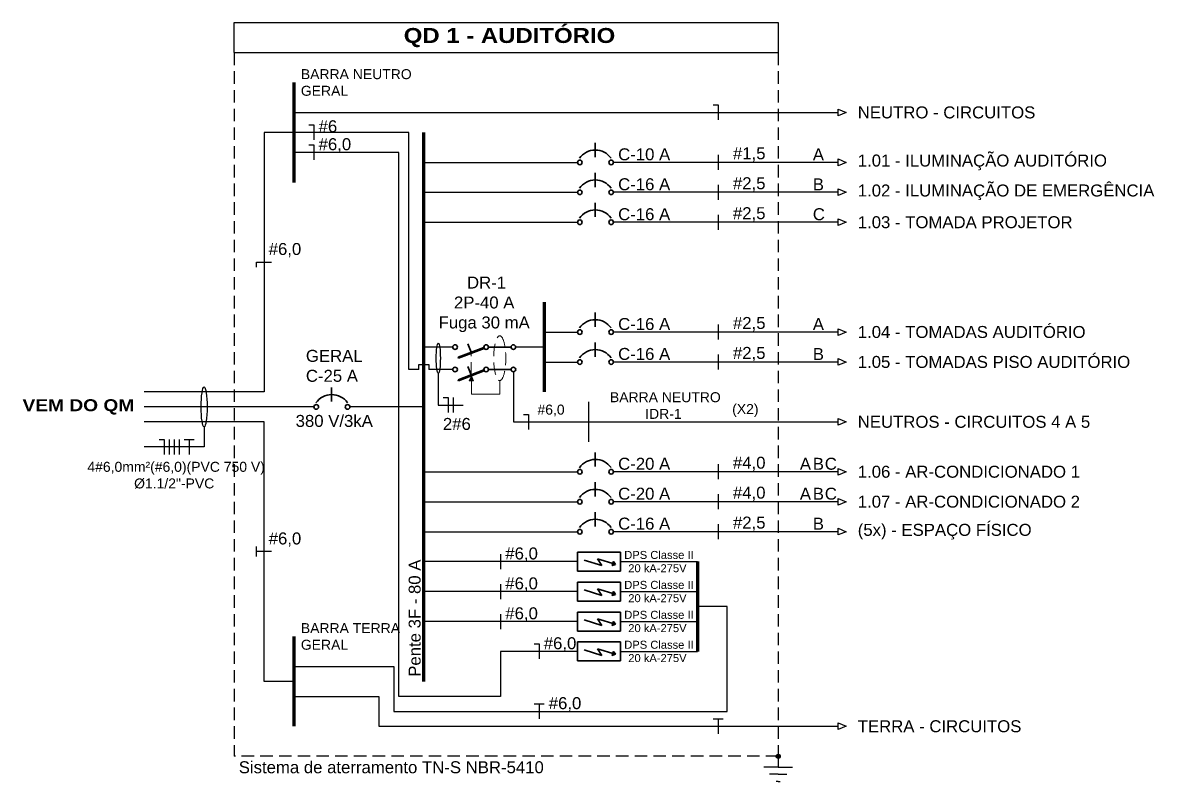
# Model space of a CAD drawing. Header units: millimetres. Extents: x 1023 to 4646, y -191 to 1892.
# Drawn here: x 3512 to 4646, y 1132 to 1892 of the extents above; entities that cross this region are included whole.
import ezdxf

# ---------------------------------------------------------------- set-up
doc = ezdxf.new("R2010")
doc.units = ezdxf.units.MM
doc.header["$LTSCALE"] = 50
doc.linetypes.add('HIDDEN', pattern=[0.375, 0.25, -0.125])
for name, color, linetype in [('STC - Barramento', 1, 'Continuous'), ('STC - Circuitos', 7, 'Continuous'), ('STC - Fiação', 7, 'Continuous'), ('STC - Neutro', 4, 'Continuous'), ('STC - Quadro', 7, 'Continuous'), ('STC - Terra', 3, 'Continuous')]:
    doc.layers.add(name, color=color, linetype=linetype)
for name, color, linetype, lineweight in [('STC - Componentes', 7, 'Continuous', 35), ('STC-Componente', 7, 'Continuous', 35), ('STC-Componentes', 7, 'Continuous', 35)]:
    doc.layers.add(name, color=color, linetype=linetype, lineweight=lineweight)
doc.styles.get("Standard").update_dxf_attribs({"font": 'arial.ttf'})

msp = doc.modelspace()

# ---------------------------------------------------------------- hatches: boundary and pattern name
at = {"linetype": 'ByBlock'}
msp.add_hatch(color=256, dxfattribs=at).paths.add_polyline_path([(4271, 1157.3, 1), (4266.8, 1157.3, 1), (4271, 1157.3)])
at = {"layer": 'STC - Componentes', "linetype": 'Continuous', "lineweight": 9}
msp.add_hatch(color=256, dxfattribs=at).paths.add_polyline_path([(3963.6, 1533.3), (3961.6, 1538.6), (3959.5, 1533.3)])
at = {"layer": 'STC-Componente', "linetype": 'ByBlock'}
h = msp.add_hatch(dxfattribs=at)
h.set_pattern_fill('ANSI31', color=1, scale=0.03, angle=90, style=0)
h.set_pattern_definition([(135, (-7279.490395, 4547.33886), (-0.0026516504294, -0.0026516504294), [])])
h.paths.add_polyline_path([(4106, 1349.5), (4103.8, 1352.3), (4103.2, 1350.4)])
h.paths.add_polyline_path([(4103.2, 1350.4), (4102.6, 1348.4), (4106, 1349.5)])
h = msp.add_hatch(dxfattribs=at)
h.set_pattern_fill('ANSI31', color=1, scale=0.03, angle=90, style=0)
h.set_pattern_definition([(135, (-7279.490395, 4547.33886), (-0.0026516504294, -0.0026516504294), [])])
h.paths.add_polyline_path([(4106, 1349.5), (4103.8, 1352.3), (4103.2, 1350.4)])
h.paths.add_polyline_path([(4103.2, 1350.4), (4102.6, 1348.4), (4106, 1349.5)])
h = msp.add_hatch(dxfattribs=at)
h.set_pattern_fill('ANSI31', color=1, scale=0.03, angle=90, style=0)
h.set_pattern_definition([(135, (-7279.490395, 4517.33886), (-0.0026516504294, -0.0026516504294), [])])
h.paths.add_polyline_path([(4106, 1319.5), (4103.8, 1322.3), (4103.2, 1320.4)])
h.paths.add_polyline_path([(4103.2, 1320.4), (4102.6, 1318.4), (4106, 1319.5)])
h = msp.add_hatch(dxfattribs=at)
h.set_pattern_fill('ANSI31', color=1, scale=0.03, angle=90, style=0)
h.set_pattern_definition([(135, (-7279.490395, 4517.33886), (-0.0026516504294, -0.0026516504294), [])])
h.paths.add_polyline_path([(4106, 1319.5), (4103.8, 1322.3), (4103.2, 1320.4)])
h.paths.add_polyline_path([(4103.2, 1320.4), (4102.6, 1318.4), (4106, 1319.5)])
h = msp.add_hatch(dxfattribs=at)
h.set_pattern_fill('ANSI31', color=1, scale=0.03, angle=90, style=0)
h.set_pattern_definition([(135, (-7279.490395, 4487.33886), (-0.0026516504294, -0.0026516504294), [])])
h.paths.add_polyline_path([(4106, 1289.5), (4103.8, 1292.3), (4103.2, 1290.4)])
h.paths.add_polyline_path([(4103.2, 1290.4), (4102.6, 1288.4), (4106, 1289.5)])
h = msp.add_hatch(dxfattribs=at)
h.set_pattern_fill('ANSI31', color=1, scale=0.03, angle=90, style=0)
h.set_pattern_definition([(135, (-7279.490395, 4487.33886), (-0.0026516504294, -0.0026516504294), [])])
h.paths.add_polyline_path([(4106, 1289.5), (4103.8, 1292.3), (4103.2, 1290.4)])
h.paths.add_polyline_path([(4103.2, 1290.4), (4102.6, 1288.4), (4106, 1289.5)])
h = msp.add_hatch(dxfattribs=at)
h.set_pattern_fill('ANSI31', color=1, scale=0.03, angle=90, style=0)
h.set_pattern_definition([(135, (-7279.490395, 4457.33886), (-0.0026516504294, -0.0026516504294), [])])
h.paths.add_polyline_path([(4106, 1259.5), (4103.8, 1262.3), (4103.2, 1260.4)])
h.paths.add_polyline_path([(4103.2, 1260.4), (4102.6, 1258.4), (4106, 1259.5)])
h = msp.add_hatch(dxfattribs=at)
h.set_pattern_fill('ANSI31', color=1, scale=0.03, angle=90, style=0)
h.set_pattern_definition([(135, (-7279.490395, 4457.33886), (-0.0026516504294, -0.0026516504294), [])])
h.paths.add_polyline_path([(4106, 1259.5), (4103.8, 1262.3), (4103.2, 1260.4)])
h.paths.add_polyline_path([(4103.2, 1260.4), (4102.6, 1258.4), (4106, 1259.5)])

# ---------------------------------------------------------------- linework, layer by layer
at = {"linetype": 'ByBlock'}
for p, q in [((4268.9, 1157.3), (4268.9, 1146.5)), ((4268.9, 1146.5), (4254.6, 1146.5)), ((4268.9, 1146.5), (4283.3, 1146.5)), ((4268.9, 1139.3), (4260.2, 1139.3)), ((4268.9, 1139.3), (4277.6, 1139.3)), ((4268.9, 1132.1), (4266.9, 1132.1)), ((4268.9, 1132.1), (4270.9, 1132.1))]:
    msp.add_line(p, q, dxfattribs=at)
msp.add_circle((4268.9, 1157.3), 2.1, dxfattribs=at)
at = {"layer": 'STC - Barramento', "linetype": 'Continuous', "lineweight": 80}
for p, q in [((3913.9, 1232.3), (3913.9, 1782.3)), ((4034.9, 1522.3), (4034.9, 1612.3))]:
    msp.add_line(p, q, dxfattribs=at)
at = {"layer": 'STC - Circuitos'}
for p, q in [((3913.9, 1752.3), (4067.9, 1752.3)), ((4328.9, 1752.3), (4103.9, 1752.3)), ((3913.9, 1722.3), (4067.9, 1722.3)), ((4328.9, 1722.3), (4103.9, 1722.3)), ((3913.9, 1692.3), (4067.9, 1692.3)), ((4328.9, 1692.3), (4103.9, 1692.3)), ((4034.9, 1582.3), (4067.9, 1582.3)), ((4328.9, 1582.3), (4103.9, 1582.3)), ((4034.9, 1552.3), (4067.9, 1552.3)), ((4328.9, 1552.3), (4103.9, 1552.3)), ((3913.9, 1442.3), (4067.9, 1442.3)), ((4328.9, 1442.3), (4103.9, 1442.3)), ((3913.9, 1412.3), (4067.9, 1412.3)), ((4328.9, 1412.3), (4103.9, 1412.3)), ((3913.9, 1382.3), (4067.9, 1382.3)), ((4328.9, 1382.3), (4103.9, 1382.3))]:
    msp.add_line(p, q, dxfattribs=at)
at = {"layer": 'STC - Circuitos', "linetype": 'Continuous'}
for p, q in [((3942.9, 1567.3), (3913.9, 1567.3)), ((4034.9, 1567.3), (4005.9, 1567.3)), ((3803.9, 1507.3), (3633.9, 1507.3)), ((3913.9, 1507.3), (3839.9, 1507.3))]:
    msp.add_line(p, q, dxfattribs=at)
at = {"layer": 'STC - Circuitos', "linetype": 'Continuous', "lineweight": -2}
for p, q in [((4067.9, 1352.3), (3913.9, 1352.3)), ((4110.9, 1352.3), (4187.9, 1352.3)), ((4067.9, 1322.3), (3913.9, 1322.3)), ((4110.9, 1322.3), (4187.9, 1322.3)), ((4067.9, 1292.3), (3913.9, 1292.3)), ((4110.9, 1292.3), (4187.9, 1292.3)), ((4110.9, 1262.3), (4187.9, 1262.3))]:
    msp.add_line(p, q, dxfattribs=at)
at = {"layer": 'STC - Circuitos', "linetype": 'Continuous'}
for points in [[(4328.9, 1752.3), (4328.9, 1755.7), (4337.1, 1752.3), (4328.9, 1749)], [(4328.9, 1722.3), (4328.9, 1725.7), (4337.1, 1722.3), (4328.9, 1719)], [(4328.9, 1692.3), (4328.9, 1695.7), (4337.1, 1692.3), (4328.9, 1689)], [(4328.9, 1582.3), (4328.9, 1585.7), (4337.1, 1582.3), (4328.9, 1579)], [(4328.9, 1552.3), (4328.9, 1555.7), (4337.1, 1552.3), (4328.9, 1549)], [(4328.9, 1442.3), (4328.9, 1445.7), (4337.1, 1442.3), (4328.9, 1439)], [(4328.9, 1412.3), (4328.9, 1415.7), (4337.1, 1412.3), (4328.9, 1409)], [(4328.9, 1382.3), (4328.9, 1385.7), (4337.1, 1382.3), (4328.9, 1379)]]:
    msp.add_lwpolyline(points, close=True, dxfattribs=at)
at = {"layer": 'STC - Componentes', "linetype": 'Continuous'}
for p, q in [((3974.1, 1566.9), (3948.4, 1557)), ((3974.2, 1566.5), (3948.6, 1556.6)), ((3974.4, 1566), (3948.7, 1556.1)), ((3961.2, 1562), (3958, 1570.4)), ((3978.7, 1567.3), (4001.2, 1567.3)), ((3948.4, 1557), (3948.7, 1556.1)), ((3974.1, 1544.4), (3948.4, 1534.5)), ((3974.2, 1544), (3948.6, 1534.1)), ((3974.4, 1543.5), (3948.7, 1533.6)), ((3961.2, 1539.5), (3958, 1547.9)), ((3978.7, 1544.8), (4001.2, 1544.8)), ((3948.4, 1534.5), (3948.7, 1533.6))]:
    msp.add_line(p, q, dxfattribs=at)
at = {"layer": 'STC - Componentes', "linetype": 'HIDDEN', "lineweight": 13}
msp.add_line((3961.2, 1539.5), (3961.2, 1560.9), dxfattribs=at)
at = {"layer": 'STC - Componentes', "linetype": 'Continuous', "lineweight": 9}
for p, q in [((3959.5, 1533.3), (3961.6, 1538.6)), ((3963.6, 1533.3), (3959.5, 1533.3)), ((3963.6, 1533.3), (3961.6, 1538.6)), ((3961.6, 1533.3), (3961.6, 1520.1)), ((3990, 1533.6), (3990, 1520.1)), ((3990, 1520.1), (3961.6, 1520.1))]:
    msp.add_line(p, q, dxfattribs=at)
at = {"layer": 'STC - Componentes', "linetype": 'Continuous'}
for centre in [(3945.2, 1567.3), (3976.4, 1567.3), (4003.6, 1567.3), (3945.2, 1544.8), (3976.4, 1544.8), (4003.6, 1544.8)]:
    msp.add_circle(centre, 2.33, dxfattribs=at)
at = {"layer": 'STC - Componentes', "linetype": 'HIDDEN', "lineweight": 13}
msp.add_ellipse((3990, 1556.1), major_axis=(0, 22.5), ratio=0.268852, dxfattribs=at)
at = {"layer": 'STC - Fiação'}
for p, q in [((4208.9, 1759.8), (4208.9, 1744.8)), ((4208.9, 1729.8), (4208.9, 1714.8)), ((4208.9, 1699.8), (4208.9, 1684.8)), ((4208.9, 1589.8), (4208.9, 1574.8)), ((4208.9, 1559.8), (4208.9, 1544.8)), ((3943.4, 1516.6), (3943.4, 1501.6)), ((3658.9, 1474.8), (3658.9, 1459.8)), ((3663.9, 1474.8), (3663.9, 1459.8)), ((3668.9, 1474.8), (3668.9, 1459.8)), ((3673.9, 1474.8), (3683.9, 1474.8)), ((3678.9, 1474.8), (3678.9, 1459.8)), ((4208.9, 1449.8), (4208.9, 1434.8)), ((4208.9, 1419.8), (4208.9, 1404.8)), ((4208.9, 1389.8), (4208.9, 1374.8)), ((3746.4, 1357.3), (3746.4, 1367.3)), ((3761.4, 1362.3), (3746.4, 1362.3)), ((3990.9, 1359.8), (3990.9, 1344.8)), ((3990.9, 1329.8), (3990.9, 1314.8)), ((3990.9, 1299.8), (3990.9, 1284.8)), ((4024.4, 1209.8), (4034.4, 1209.8)), ((4029.4, 1209.8), (4029.4, 1194.8)), ((4203.9, 1194.8), (4213.9, 1194.8)), ((4208.9, 1194.8), (4208.9, 1179.8))]:
    msp.add_line(p, q, dxfattribs=at)
at = {"layer": 'STC - Fiação', "linetype": 'Continuous'}
for p, q in [((3928.4, 1541.1), (3928.4, 1509.1)), ((3928.4, 1509.1), (3953.4, 1509.1)), ((3693.9, 1487.3), (3693.9, 1467.3)), ((3693.9, 1467.3), (3633.9, 1467.3))]:
    msp.add_line(p, q, dxfattribs=at)
at = {"layer": 'STC - Fiação'}
for points in [[(4203.9, 1809.8), (4208.9, 1809.8), (4208.9, 1794.8)], [(3798.9, 1789.8), (3803.9, 1789.8), (3803.9, 1774.8)], [(3798.9, 1769.8), (3803.9, 1769.8), (3803.9, 1754.8)], [(3746.4, 1647.3), (3746.4, 1652.3), (3761.4, 1652.3)], [(3933.4, 1516.6), (3938.4, 1516.6), (3938.4, 1501.6)], [(4013.9, 1499.8), (4018.9, 1499.8), (4018.9, 1484.8)], [(3648.9, 1474.8), (3653.9, 1474.8), (3653.9, 1459.8)], [(4024.4, 1269.8), (4029.4, 1269.8), (4029.4, 1254.8)]]:
    msp.add_lwpolyline(points, dxfattribs=at)
for centre, major_axis, ratio in [((3928.4, 1556.1), (0, -15), 0.14), ((3693.9, 1507.3), (0, -20), 0.15)]:
    msp.add_ellipse(centre, major_axis=major_axis, ratio=ratio, dxfattribs=at)
at = {"layer": 'STC - Neutro', "linetype": 'Continuous', "lineweight": 80}
msp.add_line((3783.9, 1832.3), (3783.9, 1732.3), dxfattribs=at)
at = {"layer": 'STC - Neutro', "linetype": 'Continuous'}
for p, q in [((3783.9, 1802.3), (4328.9, 1802.3)), ((3783.9, 1782.3), (3753.9, 1782.3)), ((3753.9, 1782.3), (3753.9, 1522.3)), ((3898.9, 1782.3), (3783.9, 1782.3)), ((3898.9, 1544.8), (3898.9, 1782.3)), ((3888.9, 1762.3), (3783.9, 1762.3)), ((3888.9, 1217.3), (3888.9, 1762.3)), ((3908.9, 1544.8), (3898.9, 1544.8)), ((3942.9, 1544.8), (3918.9, 1544.8)), ((4003.6, 1542.5), (4003.6, 1492.3)), ((3753.9, 1522.3), (3633.9, 1522.3)), ((4078.9, 1512.3), (4078.9, 1472.3)), ((4003.6, 1492.3), (4328.9, 1492.3)), ((4067.9, 1262.3), (3990.9, 1262.3)), ((3990.9, 1262.3), (3990.9, 1217.3)), ((3990.9, 1217.3), (3888.9, 1217.3))]:
    msp.add_line(p, q, dxfattribs=at)
for points in [[(4328.9, 1802.3), (4328.9, 1805.7), (4337.1, 1802.3), (4328.9, 1799)], [(4328.9, 1492.3), (4328.9, 1495.7), (4337.1, 1492.3), (4328.9, 1489)]]:
    msp.add_lwpolyline(points, close=True, dxfattribs=at)
at = {"layer": 'STC - Neutro'}
msp.add_lwpolyline([(3908.9, 1544.8), (3908.9, 1549.8), (3918.9, 1549.8), (3918.9, 1544.8)], dxfattribs=at)
at = {"layer": 'STC - Quadro', "linetype": 'Continuous'}
for p, q in [((3723.9, 1862.3), (3723.9, 1892.3)), ((3723.9, 1892.3), (4268.9, 1892.3)), ((4268.9, 1892.3), (4268.9, 1862.3)), ((3723.9, 1862.3), (4268.9, 1862.3))]:
    msp.add_line(p, q, dxfattribs=at)
at = {"layer": 'STC - Quadro', "linetype": 'HIDDEN'}
for p, q in [((3723.9, 1862.3), (3723.9, 1157.3)), ((4268.9, 1862.3), (4268.9, 1157.3)), ((4268.9, 1157.3), (3723.9, 1157.3))]:
    msp.add_line(p, q, dxfattribs=at)
at = {"layer": 'STC - Terra', "linetype": 'Continuous'}
for p, q in [((3753.9, 1492.3), (3633.9, 1492.3)), ((3753.9, 1232.3), (3753.9, 1492.3)), ((4217.9, 1307.3), (4187.9, 1307.3)), ((4217.9, 1202.3), (4217.9, 1307.3)), ((3783.9, 1247.3), (3883.9, 1247.3)), ((3883.9, 1247.3), (3883.9, 1202.3)), ((3783.9, 1232.3), (3753.9, 1232.3)), ((3783.9, 1217.3), (3868.9, 1217.3)), ((3868.9, 1217.3), (3868.9, 1187.3)), ((3883.9, 1202.3), (4217.9, 1202.3)), ((3868.9, 1187.3), (4328.9, 1187.3))]:
    msp.add_line(p, q, dxfattribs=at)
at = {"layer": 'STC - Terra', "linetype": 'Continuous', "lineweight": 80}
for p, q in [((4187.9, 1352.3), (4187.9, 1262.3)), ((3783.9, 1277.3), (3783.9, 1187.3))]:
    msp.add_line(p, q, dxfattribs=at)
at = {"layer": 'STC - Terra', "linetype": 'Continuous'}
msp.add_lwpolyline([(4328.9, 1187.3), (4328.9, 1190.7), (4337.1, 1187.3), (4328.9, 1184)], close=True, dxfattribs=at)
at = {"layer": 'STC-Componente', "linetype": 'ByBlock'}
for p, q in [((4067.9, 1342.8), (4067.9, 1361.8)), ((4067.9, 1361.8), (4110.9, 1361.8)), ((4067.9, 1342.8), (4067.9, 1361.8)), ((4067.9, 1361.8), (4110.9, 1361.8)), ((4110.9, 1361.8), (4110.9, 1342.8)), ((4110.9, 1361.8), (4110.9, 1342.8)), ((4110.9, 1342.8), (4067.9, 1342.8)), ((4110.9, 1342.8), (4067.9, 1342.8)), ((4067.9, 1312.8), (4067.9, 1331.8)), ((4067.9, 1331.8), (4110.9, 1331.8)), ((4067.9, 1312.8), (4067.9, 1331.8)), ((4067.9, 1331.8), (4110.9, 1331.8)), ((4110.9, 1331.8), (4110.9, 1312.8)), ((4110.9, 1331.8), (4110.9, 1312.8)), ((4110.9, 1312.8), (4067.9, 1312.8)), ((4110.9, 1312.8), (4067.9, 1312.8)), ((4067.9, 1282.8), (4067.9, 1301.8)), ((4067.9, 1301.8), (4110.9, 1301.8)), ((4067.9, 1282.8), (4067.9, 1301.8)), ((4067.9, 1301.8), (4110.9, 1301.8)), ((4110.9, 1301.8), (4110.9, 1282.8)), ((4110.9, 1301.8), (4110.9, 1282.8)), ((4110.9, 1282.8), (4067.9, 1282.8)), ((4110.9, 1282.8), (4067.9, 1282.8)), ((4067.9, 1252.8), (4067.9, 1271.8)), ((4067.9, 1271.8), (4110.9, 1271.8)), ((4067.9, 1252.8), (4067.9, 1271.8)), ((4067.9, 1271.8), (4110.9, 1271.8)), ((4110.9, 1271.8), (4110.9, 1252.8)), ((4110.9, 1271.8), (4110.9, 1252.8)), ((4110.9, 1252.8), (4067.9, 1252.8)), ((4110.9, 1252.8), (4067.9, 1252.8))]:
    msp.add_line(p, q, dxfattribs=at)
at = {"layer": 'STC-Componente', "color": 1, "linetype": 'ByBlock'}
for p, q in [((4074.4, 1353.9), (4092.2, 1348.4)), ((4074.4, 1353.9), (4092.2, 1348.4)), ((4092.2, 1348.4), (4087.9, 1355.1)), ((4087.9, 1355.1), (4105.7, 1349.6)), ((4092.2, 1348.4), (4087.9, 1355.1)), ((4087.9, 1355.1), (4105.7, 1349.6)), ((4102.6, 1348.4), (4103.2, 1350.4)), ((4102.6, 1348.4), (4103.2, 1350.4)), ((4106, 1349.5), (4102.6, 1348.4)), ((4106, 1349.5), (4102.6, 1348.4)), ((4103.8, 1352.3), (4103.2, 1350.4)), ((4103.8, 1352.3), (4103.2, 1350.4)), ((4106, 1349.5), (4103.8, 1352.3)), ((4106, 1349.5), (4103.8, 1352.3)), ((4074.4, 1323.9), (4092.2, 1318.4)), ((4074.4, 1323.9), (4092.2, 1318.4)), ((4092.2, 1318.4), (4087.9, 1325.1)), ((4087.9, 1325.1), (4105.7, 1319.6)), ((4092.2, 1318.4), (4087.9, 1325.1)), ((4087.9, 1325.1), (4105.7, 1319.6)), ((4102.6, 1318.4), (4103.2, 1320.4)), ((4102.6, 1318.4), (4103.2, 1320.4)), ((4106, 1319.5), (4102.6, 1318.4)), ((4106, 1319.5), (4102.6, 1318.4)), ((4103.8, 1322.3), (4103.2, 1320.4)), ((4103.8, 1322.3), (4103.2, 1320.4)), ((4106, 1319.5), (4103.8, 1322.3)), ((4106, 1319.5), (4103.8, 1322.3)), ((4074.4, 1293.9), (4092.2, 1288.4)), ((4074.4, 1293.9), (4092.2, 1288.4)), ((4092.2, 1288.4), (4087.9, 1295.1)), ((4087.9, 1295.1), (4105.7, 1289.6)), ((4092.2, 1288.4), (4087.9, 1295.1)), ((4087.9, 1295.1), (4105.7, 1289.6)), ((4103.8, 1292.3), (4103.2, 1290.4)), ((4103.8, 1292.3), (4103.2, 1290.4)), ((4106, 1289.5), (4103.8, 1292.3)), ((4106, 1289.5), (4103.8, 1292.3)), ((4102.6, 1288.4), (4103.2, 1290.4)), ((4102.6, 1288.4), (4103.2, 1290.4)), ((4106, 1289.5), (4102.6, 1288.4)), ((4106, 1289.5), (4102.6, 1288.4)), ((4074.4, 1263.9), (4092.2, 1258.4)), ((4074.4, 1263.9), (4092.2, 1258.4)), ((4092.2, 1258.4), (4087.9, 1265.1)), ((4087.9, 1265.1), (4105.7, 1259.6)), ((4092.2, 1258.4), (4087.9, 1265.1)), ((4087.9, 1265.1), (4105.7, 1259.6)), ((4102.6, 1258.4), (4103.2, 1260.4)), ((4102.6, 1258.4), (4103.2, 1260.4)), ((4106, 1259.5), (4102.6, 1258.4)), ((4106, 1259.5), (4102.6, 1258.4)), ((4103.8, 1262.3), (4103.2, 1260.4)), ((4103.8, 1262.3), (4103.2, 1260.4)), ((4106, 1259.5), (4103.8, 1262.3)), ((4106, 1259.5), (4103.8, 1262.3))]:
    msp.add_line(p, q, dxfattribs=at)
at = {"layer": 'STC-Componentes', "linetype": 'Continuous'}
for p, q in [((4085.6, 1771.8), (4085.6, 1757.6)), ((4085.6, 1741.8), (4085.6, 1727.6)), ((4085.6, 1711.8), (4085.6, 1697.6)), ((4085.6, 1601.8), (4085.6, 1587.6)), ((4085.6, 1571.8), (4085.6, 1557.6)), ((3821.6, 1526.8), (3821.6, 1512.6)), ((4085.6, 1461.8), (4085.6, 1447.6)), ((4085.6, 1431.8), (4085.6, 1417.6)), ((4085.6, 1401.8), (4085.6, 1387.6))]:
    msp.add_line(p, q, dxfattribs=at)
for centre in [(4070.2, 1752.3), (4101.6, 1752.3), (4070.2, 1722.3), (4101.6, 1722.3), (4070.2, 1692.3), (4101.6, 1692.3), (4070.2, 1582.3), (4101.6, 1582.3), (4070.2, 1552.3), (4101.6, 1552.3), (3806.2, 1507.3), (3837.6, 1507.3), (4070.2, 1442.3), (4101.6, 1442.3), (4070.2, 1412.3), (4101.6, 1412.3), (4070.2, 1382.3), (4101.6, 1382.3)]:
    msp.add_circle(centre, 2.33, dxfattribs=at)
for centre in [(4085.7, 1745.4), (4085.7, 1715.4), (4085.7, 1685.4), (4085.7, 1575.4), (4085.7, 1545.4), (3821.7, 1500.4), (4085.7, 1435.4), (4085.7, 1405.4), (4085.7, 1375.4)]:
    msp.add_arc(centre, 19.3, 35.1935, 145.2689, dxfattribs=at)

# ---------------------------------------------------------------- texts
at = {"layer": 'STC - Quadro', "color": 7}
for s, insert, char_height, attachment_point in [('\\fArial Black; QD 1 - AUDITÓRIO', (3996.4, 1877.3), 15, 5), ('\\fArial; BARRA NEUTRO ^J GERAL', (3786.9, 1832.3), 10, 4), ('\\fArial; NEUTRO - CIRCUITOS ', (4343.9, 1802.3), 12, 4), ('\\fArial; #6', (3803.9, 1782.3), 12, 7), ('\\fArial; #6,0', (3803.9, 1762.3), 12, 7), ('\\fArial; C-10 A', (4103.9, 1760.3), 12, 4), ('\\fArial; #1,5', (4218.9, 1760.3), 12, 4), ('\\fArial; A', (4298.9, 1760.3), 12, 4), ('\\fArial; 1.01 - ILUMINAÇÃO AUDITÓRIO', (4343.9, 1752.3), 12, 4), ('\\fArial; C-16 A', (4103.9, 1730.3), 12, 4), ('\\fArial; #2,5', (4218.9, 1730.3), 12, 4), ('\\fArial; 1.02 - ILUMINAÇÃO DE EMERGÊNCIA', (4343.9, 1722.3), 12, 4), ('\\fArial; C-16 A', (4103.9, 1700.3), 12, 4), ('\\fArial; #2,5', (4218.9, 1700.3), 12, 4), ('\\fArial; 1.03 - TOMADA PROJETOR', (4343.9, 1692.3), 12, 4), ('\\fArial; #6,0', (3753.9, 1657.3), 12, 7), ('\\fArial; DR-1^J2P-40 A^JFuga 30 mA', (3974.4, 1582.3), 12, 8), ('\\fArial; DR-1^J2P-40 A^JFuga 30 mA', (3974.4, 1582.3), 12, 8), ('\\fArial; C-16 A', (4103.9, 1590.3), 12, 4), ('\\fArial; #2,5', (4218.9, 1590.3), 12, 4), ('\\fArial; A', (4298.9, 1590.3), 12, 4), ('\\fArial; 1.04 - TOMADAS AUDITÓRIO', (4343.9, 1582.3), 12, 4), ('\\fArial; GERAL^JC-25 A', (3821.9, 1532.3), 12, 8), ('\\fArial; C-16 A', (4103.9, 1560.3), 12, 4), ('\\fArial; #2,5', (4218.9, 1560.3), 12, 4), ('\\fArial; 1.05 - TOMADAS PISO AUDITÓRIO', (4343.9, 1552.3), 12, 4), ('\\fArial; BARRA NEUTRO^JIDR-1', (4153.9, 1508.7), 10, 5), ('\\fArial Black; VEM DO QM', (3623.9, 1507.3), 12, 6), ('\\fArial; #6,0', (4023.9, 1503.7), 10, 4), ('\\fArial; (X2)', (4218.9, 1503.7), 10, 4), ('\\fArial; 380 V/3kA', (3821.9, 1499.3), 12, 2), ('\\fArial; 2#6', (3928.4, 1484.1), 12, 7), ('\\fArial; NEUTROS - CIRCUITOS 4 A 5', (4343.9, 1492.3), 12, 4), ('\\fArial; 4#6,0mm²(#6,0)(PVC 750 V)^JØ1.1/2"-PVC', (3663.9, 1452.3), 10, 2), ('\\fArial; C-20 A', (4103.9, 1450.3), 12, 4), ('\\fArial; #4,0', (4218.9, 1450.3), 12, 4), ('\\fArial; A', (4285.9, 1450.3), 12, 4), ('\\fArial; 1.06 - AR-CONDICIONADO 1', (4343.9, 1442.3), 12, 4), ('\\fArial; C-20 A', (4103.9, 1420.3), 12, 4), ('\\fArial; #4,0', (4218.9, 1420.3), 12, 4), ('\\fArial; A', (4285.9, 1420.3), 12, 4), ('\\fArial; 1.07 - AR-CONDICIONADO 2', (4343.9, 1412.3), 12, 4), ('\\fArial; C-16 A', (4103.9, 1390.3), 12, 4), ('\\fArial; #2,5', (4218.9, 1390.3), 12, 4), ('\\fArial; (5x) - ESPAÇO FÍSICO', (4343.9, 1382.3), 12, 4), ('\\fArial; #6,0', (3753.9, 1367.3), 12, 7), ('\\fArial; #6,0', (3990.9, 1352.3), 12, 7), ('\\fArial; DPS Classe II^J20 kA-275V', (4147.9, 1352.3), 8, 5), ('\\fArial; #6,0', (3990.9, 1322.3), 12, 7), ('\\fArial; DPS Classe II^J20 kA-275V', (4147.9, 1322.3), 8, 5), ('\\fArial; #6,0', (3990.9, 1292.3), 12, 7), ('\\fArial; DPS Classe II^J20 kA-275V', (4147.9, 1292.3), 8, 5), ('\\fArial; BARRA TERRA ^J GERAL', (3786.9, 1277.3), 10, 4), ('\\fArial; #6,0', (4029.4, 1262.3), 12, 7), ('\\fArial; DPS Classe II^J20 kA-275V', (4147.9, 1262.3), 8, 5), ('\\fArial; #6,0', (4034.4, 1202.3), 12, 7), ('\\fArial; TERRA - CIRCUITOS ', (4343.9, 1187.3), 12, 4), ('\\fArial; Sistema de aterramento TN-S NBR-5410', (3723.9, 1152.3), 12, 1)]:
    msp.add_mtext(s, dxfattribs=dict(at, insert=insert, char_height=char_height, attachment_point=attachment_point))
at = {"layer": 'STC - Quadro', "color": 8, "char_height": 12, "attachment_point": 4}
for insert in [(4298.9, 1730.3), (4298.9, 1560.3), (4298.9, 1450.3), (4298.9, 1420.3), (4298.9, 1390.3)]:
    msp.add_mtext('\\fArial; B', dxfattribs=dict(at, insert=insert))
at = {"layer": 'STC - Quadro', "color": 1, "char_height": 12, "attachment_point": 4}
for insert in [(4298.9, 1700.3), (4310.9, 1450.3), (4310.9, 1420.3)]:
    msp.add_mtext('\\fArial; C', dxfattribs=dict(at, insert=insert))
at = {"layer": 'STC - Quadro', "color": 7, "insert": (3910.9, 1232.3), "char_height": 12, "attachment_point": 7, "rotation": 90}
msp.add_mtext('\\fArial; Pente 3F - 80 A', dxfattribs=at)

doc.saveas('drawing.dxf')
